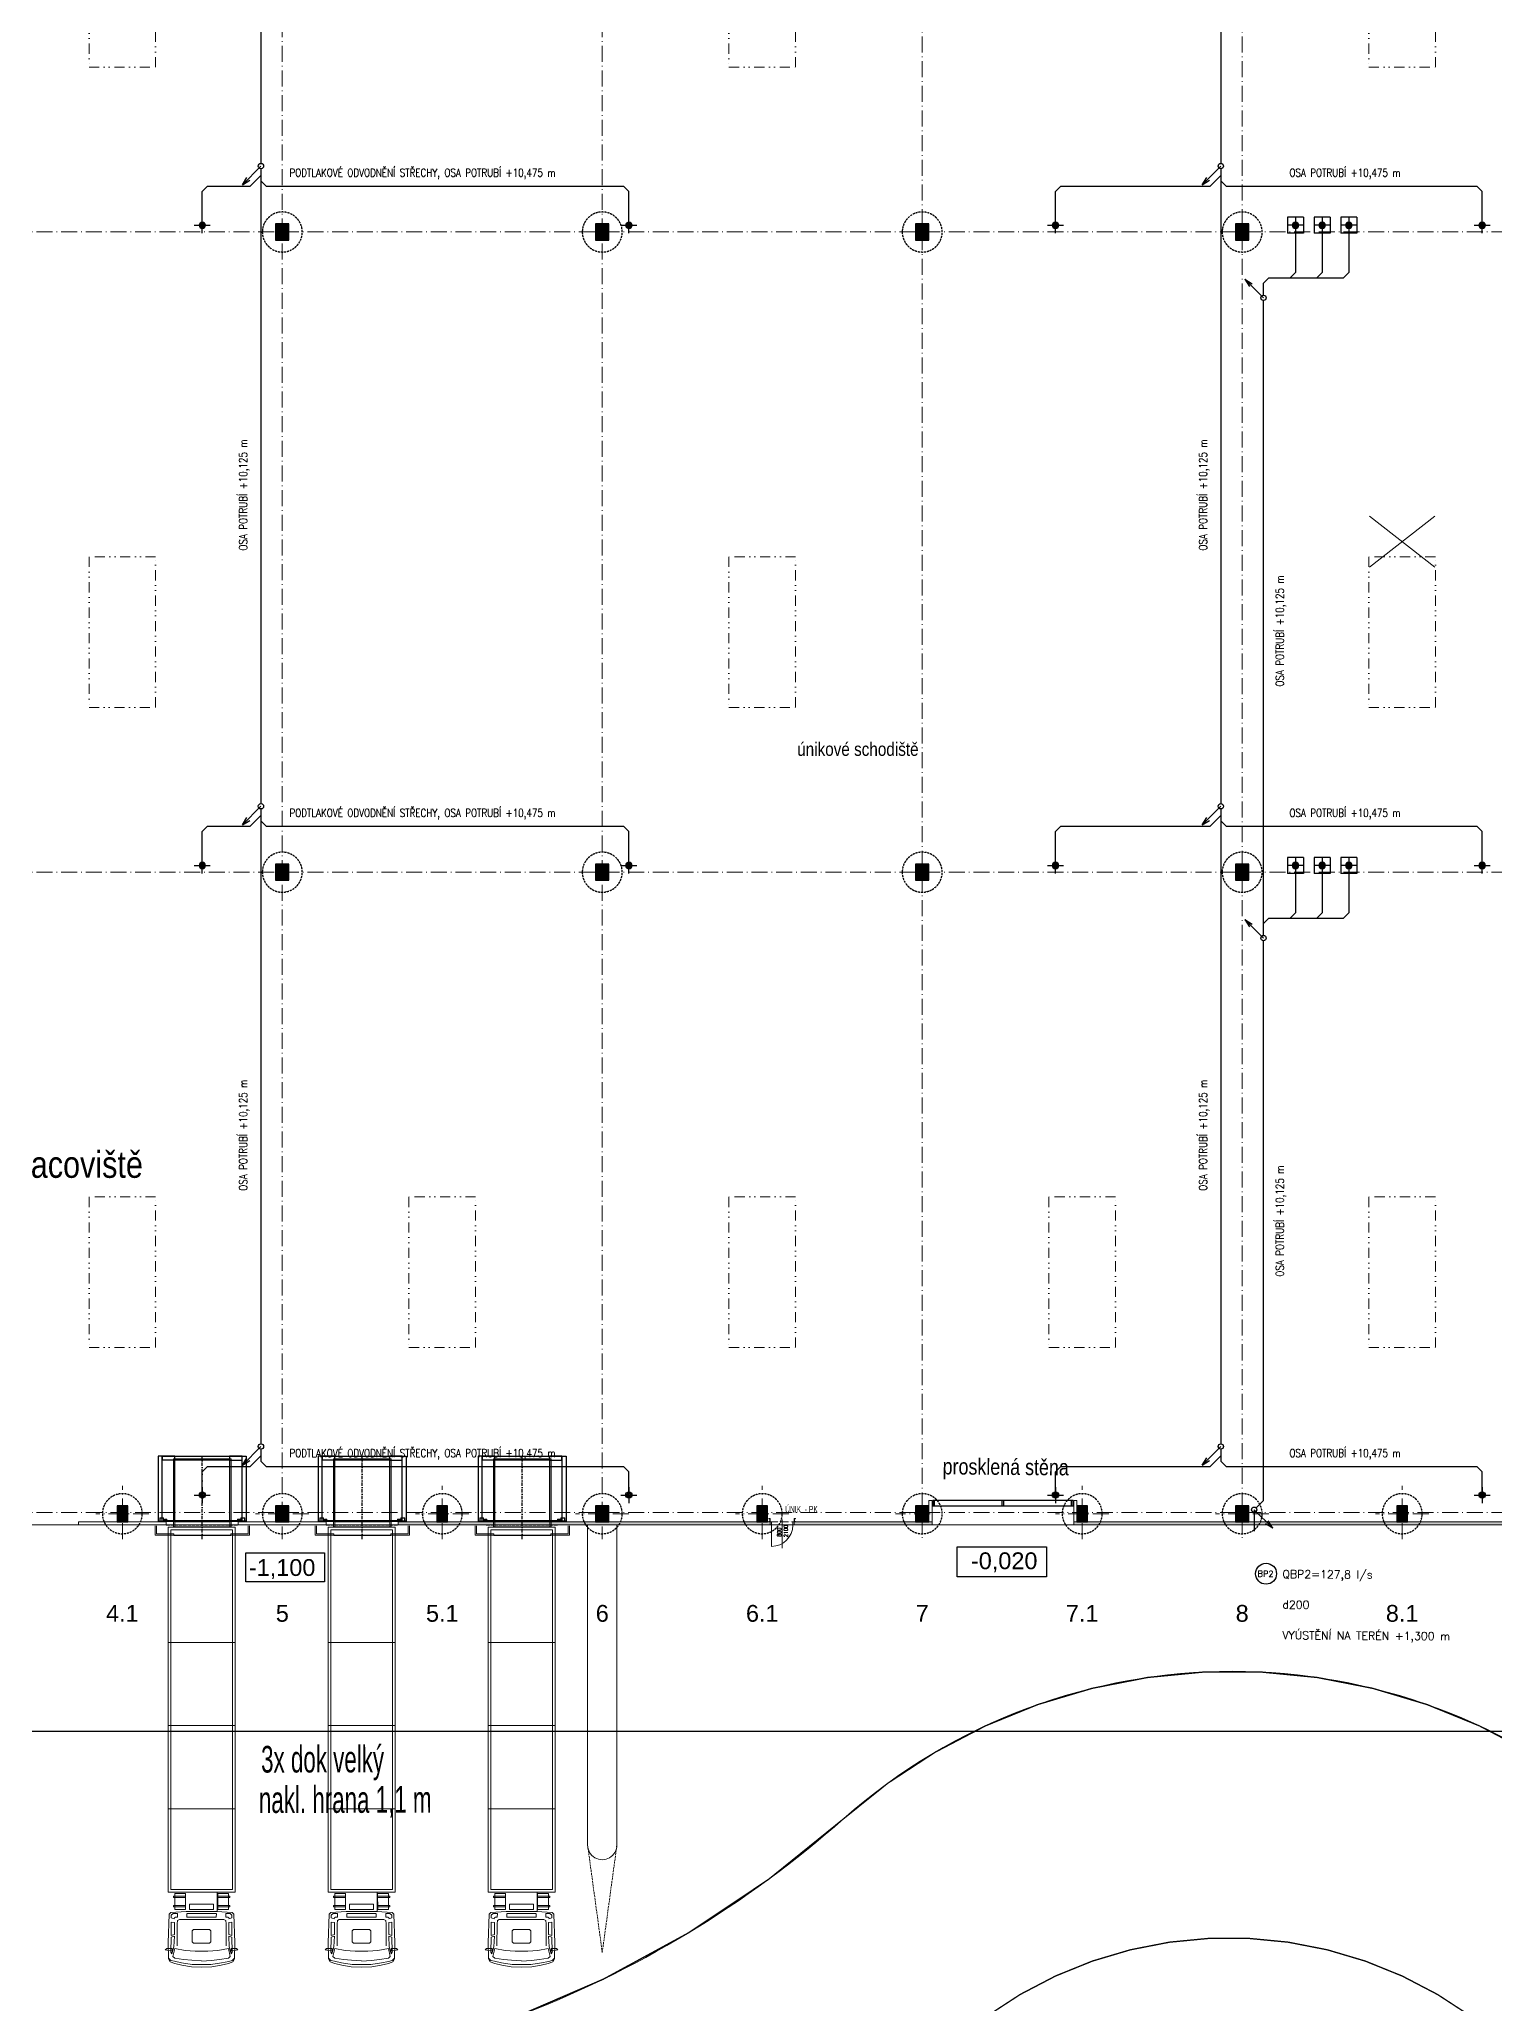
# Model space of a CAD drawing. Header units: millimetres. Extents: x 325046 to 1268204, y 1875583 to 2761998.
# Drawn here: x 744963 to 799550, y 2452473 to 2526117 of the extents above; entities that cross this region are included whole.
import ezdxf
from ezdxf.enums import TextEntityAlignment as Align

# ---------------------------------------------------------------- set-up
doc = ezdxf.new("R2010")
doc.units = ezdxf.units.MM
doc.header["$LTSCALE"] = 100
doc.header["$PDMODE"] = 65
for name, pattern in [('$AUDIT_BAD_LTYPE1', [0]), ('ACAD_ISO05W100', [33, 24, -3, 0, -3, 0, -3]), ('ACAD_ISO10W100', [18.5, 12, -3, 0.5, -3]), ('Carkovana', [0.21, 0.15, -0.06]), ('CONTINOUS', [0]), ('DASHDOT', [1, 0.5, -0.25, 0, -0.25]), ('DASHED', [0.75, 0.5, -0.25]), ('DASHED2', [9.525, 6.35, -3.175]), ('DIVIDE', [31.75, 12.7, -6.35, 0, -6.35, 0, -6.35]), ('SO02_F11anp01$0${ Leader Line}', [0])]:
    doc.linetypes.add(name, pattern=pattern)
for name, color, linetype, lineweight, true_color in [('Auta', 252, 'Continuous', 5, 0x696969), ('DVEŘE - POPIS', 7, 'Continuous', 5, 0x008a22), ('GATE', 7, 'Continuous', 9, 0x002eb8), ('Komunikace - obrys - 1.etapa', 7, 'Continuous', 15, 0x901be4), ('Korabek-bezp_vtoky_text', 7, 'CONTINOUS', 0, 0x6b50af), ('Korabek-bezp_vtoky_trasy', 7, 'CONTINOUS', 30, 0x9d626f), ('Korabek-text', 7, 'Continuous', 0, 0x7a7a7a), ('Korabek-trasy', 7, 'Continuous', 30, 0x7478c3), ('Korabek-vpuste', 7, 'Continuous', 30, 0x6f7ceb), ('Manipulační - obrys - 1. etapa', 7, 'Continuous', 13, 0x1a63a8), ('OCELOVÉ KONSTRUKCE', 7, 'Continuous', 13, 0x2865c8), ('otvory', 7, 'Continuous', 20, 0xb30000), ('Parkování - členění - 2. etapa', 7, 'Continuous', 9, 0x4f4fb0), ('PO - dveře a odolnosti', 7, 'Continuous', 9, 0xc51645), ('Světlíky', 7, 'DIVIDE', 15, 0xf81696), ('TECH - počty osob', 7, 'Continuous', 9, 0xf91a5d), ('TECH - průchod', 7, 'Continuous', 9, 0xcf022b), ('Šrafy - VÝPLŇ', 7, 'Continuous', 15, 0x9b9908)]:
    doc.layers.add(name, color=color, linetype=linetype, lineweight=lineweight, true_color=true_color)
for name, color, linetype in [('Kóty osové', 5, 'Continuous'), ('NRŘ', 6, 'DIVIDE'), ('OKNA - RASTR', 5, 'Continuous'), ('Popis - dílčí', 5, 'Continuous'), ('ČÁRKOVANÁ', 5, 'DASHED2'), ('ŽB- SLOUPY', 3, 'Continuous')]:
    doc.layers.add(name, color=color, linetype=linetype)
for name, color, linetype, lineweight in [('Objekty - osy', 5, 'ACAD_ISO10W100', 20), ('OBVODOVÝ PLÁŠŤ', 2, 'Continuous', 9), ('PŘEDĚL', 8, 'Continuous', 5), ('ŽB - Šraf-prefa', 253, 'Continuous', 13)]:
    doc.layers.add(name, color=color, linetype=linetype, lineweight=lineweight)
for name, color, linetype, true_color in [('Popis OS', 7, 'Continuous', 0xbd0a5d), ('Příprava na dock', 7, 'Continuous', 0x616161), ('VÝŠKOVÉ KOTY', 7, 'Continuous', 0xf90b4b)]:
    doc.layers.add(name, color=color, linetype=linetype, true_color=true_color)
doc.styles.add('ARIAL', font='arial.ttf')
doc.styles.add('ARIAL NARROW', font='ARIALN.TTF')
doc.styles.add('ARIL-TENKÝ', font='arial.ttf')
doc.styles.add('FSIMPLEX', font='simplex.shx')
doc.styles.add('ROMANS', font='romans.shx', dxfattribs={"width": 0.8})
doc.styles.add('ROZPISKA', font='arial.ttf', dxfattribs={"width": 0.6})
doc.dimstyles.new('400', dxfattribs={"dimscale": 400, "dimtxt": 2.5, "dimasz": 2, "dimexe": 1, "dimexo": 12, "dimgap": 1, "dimtad": 1, "dimdec": 0, "dimzin": 0, "dimdsep": 46, "dimtxsty": 'ARIL-TENKÝ', "dimblk": 'ARCHTICK', "dimcen": 4, "dimdle": 1, "dimclrd": 256, "dimclre": 256, "dimclrt": 7, "dimadec": 0, "dimazin": 0, "dimtfac": 1, "dimtdec": 0, "dimtix": 1, "dimtofl": 0, "dimtmove": 0, "dimatfit": 0, "dimldrblk": 'OBLIQUE', "dimfxl": 1, "dimtolj": 1, "dimtzin": 0, "dimlwd": -1, "dimlwe": -1, "dimarcsym": 0})

# ---------------------------------------------------------------- blocks, each defined once
blk = doc.blocks.new('H1 PU')
at = {"layer": 'Příprava na dock', "linetype": 'DASHED', "ltscale": 1.5}
blk.add_circle((1537736, -4876565), 750, dxfattribs=at)
blk = doc.blocks.new('A$C5F711971')
at = {"layer": 'Auta'}
for p, q in [((3.321, 15.004), (3.487, 15.807)), ((5.123, 14.632), (5.289, 15.436)), ((2.977, 14.012), (2.988, 14.061)), ((3.421, 13.921), (2.977, 14.012)), ((2.988, 14.061), (3.431, 13.97)), ((3.128, 14.495), (3.006, 13.903)), ((3.049, 14.357), (3.059, 14.406)), ((3.492, 14.265), (3.049, 14.357)), ((3.059, 14.406), (3.502, 14.315)), ((3.522, 14.413), (3.128, 14.495)), ((3.401, 13.822), (3.522, 14.413)), ((3.56, 14.482), (3.415, 13.774)), ((3.502, 14.315), (3.492, 14.265)), ((3.67, 14.383), (3.63, 14.186)), ((3.63, 14.186), (4.073, 14.094)), ((3.67, 14.383), (4.114, 14.291)), ((4.517, 14.003), (4.073, 14.094)), ((4.557, 14.2), (4.114, 14.291)), ((4.557, 14.2), (4.517, 14.003)), ((4.583, 13.578), (4.705, 14.17)), ((4.685, 14.071), (4.674, 14.022)), ((4.674, 14.022), (5.118, 13.93)), ((5.128, 13.98), (4.685, 14.071)), ((4.705, 14.17), (5.099, 14.088)), ((5.099, 14.088), (4.977, 13.497)), ((3.006, 13.903), (3.401, 13.822)), ((4.977, 13.497), (4.583, 13.578)), ((4.603, 13.677), (5.047, 13.586)), ((5.057, 13.635), (4.614, 13.726)), ((5.047, 13.586), (5.057, 13.635)), ((5.118, 13.93), (5.128, 13.98)), ((2.12, 10.85), (3.352, 10.596)), ((4.584, 10.342), (3.352, 10.596)), ((1.491, 7.795), (2.723, 7.541)), ((3.955, 7.287), (2.723, 7.541)), ((0.861, 4.74), (2.093, 4.486)), ((3.325, 4.233), (2.093, 4.486))]:
    blk.add_line(p, q, dxfattribs=at)
for points in [[(4.55, 16.41), (4.174, 16.476), (3.814, 16.487), (3.538, 16.482), (3.358, 16.456), (3.274, 16.349), (3.141, 15.765), (2.96, 14.704), (3.007, 14.631), (3.563, 14.479), (4.128, 14.363)], [(4.53, 16.312), (4.185, 16.383), (3.785, 16.406), (3.509, 16.4), (3.37, 16.392), (3.269, 16.325)], [(4.501, 16.184), (4.136, 16.234), (3.83, 16.259), (3.496, 16.278), (3.412, 16.233), (3.425, 15.931), (3.823, 15.924), (4.199, 15.871), (4.429, 15.824)], [(4.55, 16.41), (4.922, 16.321), (5.257, 16.19), (5.508, 16.076), (5.663, 15.981), (5.698, 15.849), (5.59, 15.26), (5.336, 14.214), (5.264, 14.166), (4.694, 14.246), (4.128, 14.363)], [(4.53, 16.312), (4.875, 16.241), (5.252, 16.104), (5.503, 15.99), (5.627, 15.927), (5.694, 15.825)], [(3.344, 16.042), (3.088, 16.044), (3.127, 15.984), (3.324, 15.944), (3.344, 16.042)], [(3.194, 15.479), (3.307, 15.418), (3.216, 14.975), (3.093, 14.988), (3.194, 15.479)], [(3.357, 16.145), (3.377, 15.878), (3.319, 15.478), (3.207, 15.539), (3.308, 16.092), (3.357, 16.145)], [(4.368, 15.523), (4.121, 15.574), (4.072, 15.584), (4.012, 15.545), (3.931, 15.151), (3.97, 15.091), (4.02, 15.081), (4.266, 15.031)], [(4.368, 15.523), (4.614, 15.473), (4.663, 15.462), (4.702, 15.403), (4.621, 15.009), (4.562, 14.97), (4.512, 14.98), (4.266, 15.031)], [(4.506, 16.182), (4.861, 16.084), (5.153, 15.987), (5.466, 15.872), (5.526, 15.798), (5.394, 15.525), (5.026, 15.676), (4.66, 15.776), (4.429, 15.824)], [(5.542, 15.694), (5.418, 15.458), (5.313, 15.068), (5.44, 15.079), (5.565, 15.627), (5.542, 15.694)], [(5.512, 15.596), (5.749, 15.496), (5.689, 15.456), (5.492, 15.497), (5.512, 15.596)], [(3.188, 14.844), (3.061, 14.832), (3.039, 14.725), (3.099, 14.65), (3.158, 14.638), (3.254, 14.618), (3.284, 14.762), (3.212, 14.776), (3.181, 14.808), (3.183, 14.82)], [(3.321, 15.004), (3.308, 14.881), (3.373, 14.831), (4.19, 14.662)], [(5.428, 15.019), (5.3, 15.008), (5.209, 14.565), (5.326, 14.528), (5.428, 15.019)], [(3.601, 14.546), (3.631, 14.69), (4.17, 14.579)], [(3.613, 14.544), (4.143, 14.435)], [(4.673, 14.326), (4.143, 14.435)], [(4.685, 14.323), (4.715, 14.467), (4.176, 14.578)], [(5.123, 14.632), (5.086, 14.515), (5.007, 14.494), (4.19, 14.662)], [(5.182, 14.433), (5.294, 14.372), (5.272, 14.265), (5.188, 14.219), (5.128, 14.232), (5.032, 14.252), (5.062, 14.395), (5.134, 14.38), (5.175, 14.397), (5.177, 14.409)], [(3.982, 13.651), (2.75, 13.905), (0, 0.508), (1.232, 0.254)], [(3.961, 13.552), (2.828, 13.786), (0.119, 0.586), (1.252, 0.352)], [(3.982, 13.651), (5.213, 13.397), (2.464, 0), (1.232, 0.254)], [(3.961, 13.552), (5.095, 13.319), (2.385, 0.119), (1.252, 0.352)]]:
    blk.add_lwpolyline(points, dxfattribs=at)
blk = doc.blocks.new('A$C7DC35752')
at = {"layer": 'OCELOVÉ KONSTRUKCE', "flags": 128}
blk.add_lwpolyline([(0, 140), (0, 0), (140, 0), (140, 140), (0, 140)], dxfattribs=at)
blk.add_lwpolyline([(10, 130), (10, 10), (130, 10), (130, 130)], close=True, dxfattribs=at)
blk = doc.blocks.new('A$C467A42A6')
at = {"layer": 'GATE', "linetype": 'Continuous'}
for points in [[(0, 2605), (0, 2965), (700, 2965), (700, 2915), (50, 2915), (50, 2605)], [(3531, 2605), (3531, 2965), (2831, 2965), (2831, 2915), (3481, 2915), (3481, 2605)], [(2801, 2645), (2801, 150), (731, 150), (731, 2645)]]:
    blk.add_lwpolyline(points, dxfattribs=at)
blk.add_lwpolyline([(681, 100), (681, 2645), (2851, 2645), (2851, 100)], close=True, dxfattribs=at)
at = {"layer": 'NRŘ', "color": 162, "ltscale": 20, "true_color": 0x002eb8}
blk.add_line((2831, 2965), (700, 2965), dxfattribs=at)
at = {"layer": 'ČÁRKOVANÁ', "ltscale": 30}
for p, q in [((266, 2435), (266, 0)), ((3266, 2435), (3266, 0))]:
    blk.add_line(p, q, dxfattribs=at)
for points in [[(116, 0), (116, 0), (116, 0), (116, 0), (116, 2435), (116, 2435), (116, 2435), (116, 2435), (116, 2435), (731, 2435), (731, 0), (116, 0)], [(2801, 2445), (731, 2445)], [(3416, 2435), (3416, 2435), (2801, 2435), (2801, 0), (2801, 0), (3416, 0), (3416, 0), (3416, 0), (3416, 2435), (3416, 2435), (3416, 2435), (3416, 2435)], [(741, 150), (276, 150), (276, 0), (741, 0)], [(2791, 0), (741, 0), (741, 150), (2791, 150), (2791, 0)], [(2791, 150), (3256, 150), (3256, 0), (2791, 0)]]:
    blk.add_lwpolyline(points, dxfattribs=at)
blk = doc.blocks.new('A$C1F717354')
at = {"layer": 'OBVODOVÝ PLÁŠŤ'}
for p, q in [((35, 102), (35, 102)), ((2850, 102), (2850, 102))]:
    blk.add_line(p, q, dxfattribs=at)
at = {"layer": 'otvory'}
blk.add_lwpolyline([(60, 97), (60, 57), (2840, 57), (2840, 97), (60, 97)], dxfattribs=at)
at = {"layer": 'PŘEDĚL'}
for p, q in [((23, 89), (23, 94)), ((27, 94), (23, 94)), ((24, 94), (26, 94)), ((35, 88), (24, 88)), ((26, 89), (26, 94)), ((27, 104), (27, 80)), ((32, 80), (27, 80)), ((32, 104), (32, 80)), ((33, 89), (33, 94)), ((37, 89), (37, 94)), ((2870, 89), (2870, 94)), ((2885, 94), (2870, 94)), ((2872, 94), (2874, 94)), ((2883, 88), (2872, 88)), ((2874, 89), (2874, 94)), ((2875, 104), (2875, 80)), ((2880, 80), (2875, 80)), ((2880, 104), (2880, 80)), ((2881, 89), (2881, 94)), ((2885, 89), (2885, 94))]:
    blk.add_line(p, q, dxfattribs=at)
for points in [[(100, 102), (0, 102), (0, 32), (5, 32), (5, 97), (100, 97), (100, 102)], [(5, 32), (21, 4), (33, 4), (27, 10), (35, 12), (31, 7), (23, 7), (8, 32), (8, 57), (33, 57), (33, 60), (5, 60)], [(2800, 102), (2900, 102), (2900, 32), (2895, 32), (2895, 97), (2800, 97), (2800, 102)], [(2895, 32), (2879, 4), (2867, 4), (2863, 10), (2865, 12), (2869, 7), (2877, 7), (2892, 32), (2892, 57), (2867, 57), (2867, 60), (2895, 60)]]:
    blk.add_lwpolyline(points, dxfattribs=at)
for points in [[(29, 94), (29, 96), (20, 96), (20, 94)], [(33, 30), (33, 22), (125, 22), (125, 30)], [(60, 57), (60, 0), (125, 0), (125, 57)], [(2840, 57), (2840, 0), (2775, 0), (2775, 57)], [(2867, 29), (2867, 22), (2776, 22), (2776, 29)], [(2887, 94), (2887, 96), (2868, 96), (2868, 94)]]:
    blk.add_lwpolyline(points, close=True, dxfattribs=at)
for points in [[(20, 38), (20, 14, 0.414214), (25, 9), (28, 9, 0.414214), (33, 14), (33, 38, 0.414214), (28, 43), (25, 43, 0.414214)], [(2880, 38), (2880, 14, -0.414214), (2875, 9), (2872, 9, -0.414214), (2867, 14), (2867, 38, -0.414214), (2872, 43), (2875, 43, -0.414214)]]:
    blk.add_lwpolyline(points, format="xyb", close=True, dxfattribs=at)
for centre, radius, start, end in [((24, 90), 1.83, 202.61986, 337.38014), ((30, 95), 6.81, 236.60151, 303.39849), ((30, 85), 5.44, 52.4827, 127.5173), ((2872, 90), 1.83, 202.61986, 337.38014), ((2878, 95), 6.81, 236.60151, 303.39849), ((2883, 90), 1.83, 202.61986, 337.38014)]:
    blk.add_arc(centre, radius, start, end, dxfattribs=at)
blk = doc.blocks.new('vpust_tučně')
at = {"layer": 'Korabek-vpuste'}
for p, q in [((52.896, 90.921), (53.396, 90.921)), ((53.146, 90.671), (53.146, 91.171))]:
    blk.add_line(p, q, dxfattribs=at)
for radius in [0.1, 0.075, 0.05]:
    blk.add_circle((53.146, 90.921), radius, dxfattribs=at)
blk = doc.blocks.new('vtok')
at = {"layer": 'Korabek-bezp_vtoky_trasy', "linetype": 'ByBlock'}
for p, q in [((300, 300), (-300, 300)), ((-300, 300), (-300, -300)), ((300, 0), (-300, 0)), ((0, 300), (0, -300)), ((300, 300), (300, -300)), ((300, -300), (-300, -300))]:
    blk.add_line(p, q, dxfattribs=at)
for radius in [120, 90, 60]:
    blk.add_circle((0, 0), radius, dxfattribs=at)
blk = doc.blocks.new('A$C73023567')
at = {"layer": 'Korabek-bezp_vtoky_text', "lineweight": 30}
blk.add_circle((85170.8, 2546.4), 392.2, dxfattribs=at)
at = {"layer": 'Korabek-bezp_vtoky_trasy'}
for p, q in [((86275, 53095.6), (86275, 51325.9)), ((87275, 53095.6), (87275, 51325.9)), ((88275, 53095.6), (88275, 51325.9)), ((85075, 50375.6), (84377.7, 51072.9)), ((84377.7, 51072.9), (84548.4, 50798.3)), ((84377.7, 51072.9), (84652.3, 50902.2)), ((85275.3, 51125.6), (85075, 50925.2)), ((85075, 50476), (85075, 50925.2)), ((85275.3, 51125.6), (88074.7, 51125.6)), ((86074.7, 51125.6), (86275, 51325.9)), ((87074.7, 51125.6), (87275, 51325.9)), ((88074.7, 51125.6), (88275, 51325.9)), ((85074.8, 26476), (85075, 50276)), ((86275, 29095.6), (86275, 27325.9)), ((87275, 29095.6), (87275, 27325.9)), ((88275, 29095.6), (88275, 27325.9)), ((86074.7, 27125.6), (86275, 27325.9)), ((87074.7, 27125.6), (87275, 27325.9)), ((88074.7, 27125.6), (88275, 27325.9)), ((85075, 26375.6), (84377.7, 27072.9)), ((84377.7, 27072.9), (84548.4, 26798.3)), ((84377.7, 27072.9), (84652.3, 26902.2)), ((85275.3, 27125.6), (85075, 26925.2)), ((85275.3, 27125.6), (88074.7, 27125.6)), ((85075, 5295.8), (85074.8, 26276)), ((84795.6, 5016.4), (85075, 5295.8)), ((84724.8, 4945.6), (84724.8, 4145.6)), ((84725, 4945.6), (85422.3, 4248.2)), ((85422.3, 4248.2), (85147.7, 4418.9)), ((85422.3, 4248.2), (85251.6, 4522.8))]:
    blk.add_line(p, q, dxfattribs=at)
for centre in [(85074.8, 50376), (85074.8, 26376), (84725, 4945.6)]:
    blk.add_circle(centre, 100, dxfattribs=at)
at = {"layer": 'Korabek-trasy'}
for p, q in [((47475, 79215.6), (47475, 55415.6)), ((83475, 79215.6), (83475, 55415.6)), ((47475, 55315.6), (46777.7, 54618.2)), ((83475, 55315.6), (82777.7, 54618.2)), ((45475.3, 54565.6), (45275, 54365.2)), ((45475.3, 54565.6), (47074.3, 54565.6)), ((46777.7, 54618.2), (46948.4, 54892.8)), ((46777.7, 54618.2), (47052.3, 54788.9)), ((47475, 54966.2), (47074.3, 54565.6)), ((47475, 55215.6), (47475, 31415.6)), ((47475, 54765.9), (47675.3, 54565.6)), ((47675.3, 54565.6), (61074.7, 54565.6)), ((61074.7, 54565.6), (61275, 54365.2)), ((77475.3, 54565.6), (77275, 54365.2)), ((77475.3, 54565.6), (83074.3, 54565.6)), ((82777.7, 54618.2), (82948.4, 54892.8)), ((82777.7, 54618.2), (83052.3, 54788.9)), ((83475, 54966.2), (83074.3, 54565.6)), ((83475, 55215.6), (83475, 31415.6)), ((83475, 54765.9), (83675.3, 54565.6)), ((83675.3, 54565.6), (93074.7, 54565.6)), ((93074.7, 54565.6), (93275, 54365.2)), ((45275, 53095.6), (45275, 54365.2)), ((61275, 53095.6), (61275, 54365.2)), ((77275, 53095.6), (77275, 54365.2)), ((93275, 53095.6), (93275, 54365.2)), ((47475, 31315.6), (46777.7, 30618.2)), ((47475, 30966.2), (47074.3, 30565.6)), ((47475, 31215.6), (47475, 7415.6)), ((83475, 31315.6), (82777.7, 30618.2)), ((83475, 30966.2), (83074.3, 30565.6)), ((83475, 31215.6), (83475, 7415.6)), ((45475.3, 30565.6), (45275, 30365.2)), ((45275, 29095.6), (45275, 30365.2)), ((45475.3, 30565.6), (47074.3, 30565.6)), ((46777.7, 30618.2), (46948.4, 30892.8)), ((46777.7, 30618.2), (47052.3, 30788.9)), ((47475, 30765.9), (47675.3, 30565.6)), ((47675.3, 30565.6), (61074.7, 30565.6)), ((61074.7, 30565.6), (61275, 30365.2)), ((61275, 29095.6), (61275, 30365.2)), ((77475.3, 30565.6), (77275, 30365.2)), ((77275, 29095.6), (77275, 30365.2)), ((77475.3, 30565.6), (83074.3, 30565.6)), ((82777.7, 30618.2), (82948.4, 30892.8)), ((82777.7, 30618.2), (83052.3, 30788.9)), ((83475, 30765.9), (83675.3, 30565.6)), ((83675.3, 30565.6), (93074.7, 30565.6)), ((93074.7, 30565.6), (93275, 30365.2)), ((93275, 29095.6), (93275, 30365.2)), ((47475, 7315.6), (46777.7, 6618.2)), ((46777.7, 6618.2), (46948.4, 6892.8)), ((46777.7, 6618.2), (47052.3, 6788.9)), ((47475, 6966.2), (47074.3, 6565.6)), ((47475, 7215.6), (47475, 6765.9)), ((47475, 6765.9), (47675.3, 6565.6)), ((83475, 7315.6), (82777.7, 6618.2)), ((82777.7, 6618.2), (82948.4, 6892.8)), ((82777.7, 6618.2), (83052.3, 6788.9)), ((83475, 6966.2), (83074.3, 6565.6)), ((83475, 7215.6), (83475, 6765.9)), ((83475, 6765.9), (83675.3, 6565.6)), ((45475.3, 6565.6), (45275, 6365.2)), ((45275, 5495.6), (45275, 6365.2)), ((45475.3, 6565.6), (47074.3, 6565.6)), ((47675.3, 6565.6), (61074.7, 6565.6)), ((61074.7, 6565.6), (61275, 6365.2)), ((61275, 5495.6), (61275, 6365.2)), ((77475.3, 6565.6), (77275, 6365.2)), ((77275, 5495.6), (77275, 6365.2)), ((77475.3, 6565.6), (83074.3, 6565.6)), ((83675.3, 6565.6), (93074.7, 6565.6)), ((93074.7, 6565.6), (93275, 6365.2)), ((93275, 5495.6), (93275, 6365.2))]:
    blk.add_line(p, q, dxfattribs=at)
for centre in [(47475, 55315.6), (83475, 55315.6), (47475, 31315.6), (83475, 31315.6), (47475, 7315.6), (83475, 7315.6)]:
    blk.add_circle(centre, 100, dxfattribs=at)
at = {"layer": 'Korabek-bezp_vtoky_trasy', "xscale": -1, "rotation": 270.0000000086995}
for p in [(86275, 53095.6), (87275, 53095.6), (88275, 53095.6), (86275, 29095.5), (87275, 29095.5), (88275, 29095.5)]:
    blk.add_blockref('vtok', p, dxfattribs=at)
at = {"layer": 'Korabek-vpuste', "yscale": 1200, "zscale": 1200}
for p, xscale, rotation in [((-63830.6, -10679.3), -1200, 270.0000000072112), ((-47830.6, -10679.3), -1200, 270.0000000072112), ((-31830.6, -10679.3), -1200, 270.0000000072112), ((-15830.6, -10679.3), -1200, 270.0000000072112), ((-63830.6, -34679.3), -1200, 270.0000000072112), ((-47830.6, -34679.3), -1200, 270.0000000072112), ((-31830.6, -34679.3), -1200, 270.0000000072112), ((-15830.6, -34679.3), -1200, 270.0000000072112), ((-63830.6, 69270.4), 1200, 269.9999999927888), ((-47830.6, 69270.4), 1200, 269.9999999927888), ((-31830.6, 69270.4), 1200, 269.9999999927888), ((-15830.6, 69270.4), 1200, 269.9999999927888)]:
    blk.add_blockref('vpust_tučně', p, dxfattribs=dict(at, xscale=xscale, rotation=rotation))
at = {"layer": 'Korabek-bezp_vtoky_text', "style": 'ROMANS'}
for s, height, p in [('BP2', 225, (84853.7, 2547.3)), ('QBP2=127,8 l/s', 300, (85781.9, 2533.7)), ('d200', 300, (85781.9, 1387.4)), ('VYÚSTĚNÍ NA TERÉN +1,300 m', 300, (85781.9, 241.2))]:
    blk.add_text(s, height=height, rotation=359.652596, dxfattribs=at).set_placement(p, align=Align.MIDDLE_LEFT)
at = {"layer": 'Korabek-bezp_vtoky_text', "char_height": 300, "width": 28411.347, "attachment_point": 7, "rotation": 90, "style": 'ROMANS'}
for insert in [(85925.9, 35804.2), (85925.9, 13681.4)]:
    blk.add_mtext('OSA POTRUBÍ +10,125 m', dxfattribs=dict(at, insert=insert))
at = {"layer": 'Korabek-text', "char_height": 300, "width": 28411.347, "attachment_point": 7, "style": 'ROMANS'}
for s, insert, rotation in [('PODTLAKOVÉ ODVODNĚNÍ STŘECHY, OSA POTRUBÍ +10,475 m', (48542.9, 54827), 0), ('OSA POTRUBÍ +10,475 m', (86047.3, 54827), 0), ('OSA POTRUBÍ +10,125 m', (47048.2, 40901.8), 90), ('OSA POTRUBÍ +10,125 m', (83048.2, 40901.8), 90), ('PODTLAKOVÉ ODVODNĚNÍ STŘECHY, OSA POTRUBÍ +10,475 m', (48542.9, 30827), 0), ('OSA POTRUBÍ +10,475 m', (86047.3, 30827), 0), ('OSA POTRUBÍ +10,125 m', (47048.2, 16901.8), 90), ('OSA POTRUBÍ +10,125 m', (83048.2, 16901.8), 90), ('PODTLAKOVÉ ODVODNĚNÍ STŘECHY, OSA POTRUBÍ +10,475 m', (48542.9, 6827), 0), ('OSA POTRUBÍ +10,475 m', (86047.3, 6827), 0)]:
    blk.add_mtext(s, dxfattribs=dict(at, insert=insert, rotation=rotation))
blk = doc.blocks.new('A$C364165CE')
at = {"layer": 'otvory', "linetype": 'ACAD_ISO05W100', "ltscale": 0.12}
for p, q in [((0, 995), (900, 995)), ((0, 875), (900, 875))]:
    blk.add_line(p, q, dxfattribs=at)
at = {"layer": 'otvory'}
for p, q in [((50, 70), (50, 995)), ((850, 870), (850, 995))]:
    blk.add_line(p, q, dxfattribs=at)
at = {"layer": 'otvory', "ltscale": 2, "transparency": 33554687}
blk.add_line((450, 1074), (450, 0), dxfattribs=at)
blk.add_arc((50, 870), 800, 270, 0, dxfattribs=at)
blk = doc.blocks.new('_ARCHTICK')
at = {"color": 0, "linetype": 'ByBlock', "const_width": 0.15}
blk.add_lwpolyline([(-0.5, -0.5), (0.5, 0.5)], dxfattribs=at)
blk = doc.blocks.new('*D1557')
at = {"layer": 'Defpoints', "color": 0, "transparency": 16777216}
for p in [(705684, 2470423), (1018474, 2470423), (705684, 2462680)]:
    blk.add_point(p, dxfattribs=at)
at = {"layer": 'Kóty osové', "transparency": 16777216}
for p, q in [((705684, 2465623), (705684, 2462280)), ((1018474, 2465623), (1018474, 2462280)), ((1018874, 2462680), (705284, 2462680))]:
    blk.add_line(p, q, dxfattribs=at)
at = {"layer": 'Kóty osové', "transparency": 16777216, "xscale": 800, "yscale": 800, "zscale": 800, "rotation": 180}
blk.add_blockref('_ARCHTICK', (705684, 2462680), dxfattribs=at)
at = {"layer": 'Kóty osové', "transparency": 16777216, "xscale": 800, "yscale": 800, "zscale": 800}
blk.add_blockref('_ARCHTICK', (1018474, 2462680), dxfattribs=at)
at = {"layer": 'Kóty osové', "color": 7, "transparency": 16777216, "insert": (862079, 2463591), "char_height": 1000, "attachment_point": 5, "style": 'ARIL-TENKÝ'}
blk.add_mtext('\\A1;312790', dxfattribs=at)
blk = doc.blocks.new('_Oblique')
at = {"color": 0, "lineweight": -2}
blk.add_line((-0.5, -0.5), (0.5, 0.5), dxfattribs=at)

msp = doc.modelspace()

# ---------------------------------------------------------------- hatches: boundary and pattern name
at = {"layer": 'Šrafy - VÝPLŇ', "linetype": 'ByBlock', "ltscale": 100}
h = msp.add_hatch(color=256, dxfattribs=at)
h.dxf.hatch_style = 1
h.paths.add_polyline_path([(772378.7, 2470542.7), (758428.7, 2470542.7), (758428.7, 2470422.7), (772378.7, 2470422.7)])
h.paths.add_polyline_path([(778448.7, 2470542.7), (773278.7, 2470542.7), (773278.7, 2470422.7), (778448.7, 2470422.7)])
h = msp.add_hatch(color=256, dxfattribs=at)
h.dxf.hatch_style = 1
h.paths.add_polyline_path([(822603.7, 2470542.7), (783758.7, 2470542.7), (783758.7, 2470422.7), (822603.7, 2470422.7)])
at = {"layer": 'ŽB - Šraf-prefa'}
h = msp.add_hatch(color=256, dxfattribs=at)
h.dxf.hatch_style = 1
h.paths.add_polyline_path([(753828.7, 2518592.7), (754328.7, 2518592.7), (754328.7, 2519192.7), (753828.7, 2519192.7)])
h = msp.add_hatch(color=256, dxfattribs=at)
h.dxf.hatch_style = 1
h.paths.add_polyline_path([(765828.7, 2518592.7), (766328.7, 2518592.7), (766328.7, 2519192.7), (765828.7, 2519192.7)])
h = msp.add_hatch(color=256, dxfattribs=at)
h.dxf.hatch_style = 1
h.paths.add_polyline_path([(777828.7, 2518592.7), (778328.7, 2518592.7), (778328.7, 2519192.7), (777828.7, 2519192.7)])
h = msp.add_hatch(color=256, dxfattribs=at)
h.dxf.hatch_style = 1
h.paths.add_polyline_path([(789828.7, 2518592.7), (790328.7, 2518592.7), (790328.7, 2519192.7), (789828.7, 2519192.7)])
h = msp.add_hatch(color=256, dxfattribs=at)
h.dxf.hatch_style = 1
h.paths.add_polyline_path([(753828.7, 2494592.7), (754328.7, 2494592.7), (754328.7, 2495192.7), (753828.7, 2495192.7)])
h = msp.add_hatch(color=256, dxfattribs=at)
h.dxf.hatch_style = 1
h.paths.add_polyline_path([(765828.7, 2494592.7), (766328.7, 2494592.7), (766328.7, 2495192.7), (765828.7, 2495192.7)])
h = msp.add_hatch(color=256, dxfattribs=at)
h.dxf.hatch_style = 1
h.paths.add_polyline_path([(777828.7, 2494592.7), (778328.7, 2494592.7), (778328.7, 2495192.7), (777828.7, 2495192.7)])
h = msp.add_hatch(color=256, dxfattribs=at)
h.dxf.hatch_style = 1
h.paths.add_polyline_path([(789828.7, 2494592.7), (790328.7, 2494592.7), (790328.7, 2495192.7), (789828.7, 2495192.7)])
h = msp.add_hatch(color=256, dxfattribs=at)
h.dxf.hatch_style = 1
h.paths.add_polyline_path([(748278.7, 2471142.7), (747878.7, 2471142.7), (747878.7, 2470542.7), (748278.7, 2470542.7)])
h = msp.add_hatch(color=256, dxfattribs=at)
h.dxf.hatch_style = 1
h.paths.add_polyline_path([(753828.7, 2470542.7), (754328.7, 2470542.7), (754328.7, 2471142.7), (753828.7, 2471142.7)])
h = msp.add_hatch(color=256, dxfattribs=at)
h.dxf.hatch_style = 1
h.paths.add_polyline_path([(760278.7, 2471142.7), (759878.7, 2471142.7), (759878.7, 2470542.7), (760278.7, 2470542.7)])
h = msp.add_hatch(color=256, dxfattribs=at)
h.dxf.hatch_style = 1
h.paths.add_polyline_path([(765828.7, 2470542.7), (766328.7, 2470542.7), (766328.7, 2471142.7), (765828.7, 2471142.7)])
h = msp.add_hatch(color=256, dxfattribs=at)
h.dxf.hatch_style = 1
h.paths.add_polyline_path([(772278.7, 2471142.7), (771878.7, 2471142.7), (771878.7, 2470542.7), (772278.7, 2470542.7)])
h = msp.add_hatch(color=256, dxfattribs=at)
h.dxf.hatch_style = 1
h.paths.add_polyline_path([(777828.7, 2470542.7), (778328.7, 2470542.7), (778328.7, 2471142.7), (777828.7, 2471142.7)])
h = msp.add_hatch(color=256, dxfattribs=at)
h.dxf.hatch_style = 1
h.paths.add_polyline_path([(784278.7, 2471142.7), (783878.7, 2471142.7), (783878.7, 2470542.7), (784278.7, 2470542.7)])
h = msp.add_hatch(color=256, dxfattribs=at)
h.dxf.hatch_style = 1
h.paths.add_polyline_path([(789828.7, 2470542.7), (790328.7, 2470542.7), (790328.7, 2471142.7), (789828.7, 2471142.7)])
h = msp.add_hatch(color=256, dxfattribs=at)
h.dxf.hatch_style = 1
h.paths.add_polyline_path([(796278.7, 2471142.7), (795878.7, 2471142.7), (795878.7, 2470542.7), (796278.7, 2470542.7)])

# ---------------------------------------------------------------- linework, layer by layer
at = {"layer": 'Komunikace - obrys - 1.etapa', "const_width": 50}
msp.add_lwpolyline([(683105.6, 2424627.7, -0.409908), (701103.7, 2442362.7), (756229.3, 2442362.7, 0.1823104), (779342.4, 2451080, -0.3771817), (799815.1, 2451079.1, 0.1851001), (823594.2, 2442320.1), (995603.3, 2442362.7), (995601.3, 2449363.8), (830802.7, 2449363.2, -0.1831268), (804292.9, 2459409.4, 0.3789644), (775131.9, 2459409.3, -0.1831263), (748622.2, 2449362.9), (701103.7, 2449362.7, -0.4142146), (683103.7, 2467362.7), (683287.9, 2588698.6, -0.4137746), (706988.3, 2612362.6), (1097273.7, 2612362.7), (1097273.8, 2619345.1), (706104.2, 2619344.9, 0.414219), (676103.7, 2589344.9), (676103.7, 2424627.7)], format="xyb", dxfattribs=at)
at = {"layer": 'Manipulační - obrys - 1. etapa'}
msp.add_lwpolyline([(1078473.7, 2536304.3), (1020165.4, 2469009.6), (1008323.1, 2455342.1, -0.2227545), (1001625.4, 2452363.4), (995702.1, 2452358.5), (995702.1, 2449363.8), (830802.7, 2449363.2, -0.1831287), (804292.9, 2459409.4, 0.3789665), (775131.9, 2459409.3, -0.1831282), (748622.2, 2449362.9), (705683.7, 2449362.8), (705683.7, 2470422.7), (1018473.7, 2470422.7), (1018513.7, 2494382.7), (1018473.7, 2542472.7), (1018473.7, 2542472.7), (1018473.7, 2542472.7), (1018473.7, 2542472.7), (1018578.7, 2542472.7)], format="xyb", dxfattribs=at)
at = {"layer": 'NRŘ', "ltscale": 0.1}
for p, q in [((749728.7, 2470422.7), (752428.7, 2470422.7)), ((755728.7, 2470422.7), (758428.7, 2470422.7)), ((761728.7, 2470422.7), (764428.7, 2470422.7))]:
    msp.add_line(p, q, dxfattribs=at)
at = {"layer": 'Objekty - osy', "ltscale": 0.5}
for points in [[(754078.7, 2611892.7), (754078.7, 2469892.7)], [(766078.7, 2611892.7), (766078.7, 2469892.7)], [(778078.7, 2591892.7), (778078.7, 2469892.7)], [(790078.7, 2591892.7), (790078.7, 2469892.7)], [(705078.7, 2518892.7), (1062634.1, 2518892.7)], [(705078.7, 2494892.7), (1032026.3, 2494892.7)], [(748078.7, 2469892.7), (748078.7, 2471892.7)], [(760078.7, 2469892.7), (760078.7, 2471892.7)], [(772078.7, 2469892.7), (772078.7, 2471892.7)], [(784078.7, 2469892.7), (784078.7, 2471892.7)], [(796078.7, 2469892.7), (796078.7, 2471892.7)], [(705078.7, 2470892.7), (1019078.7, 2470892.7)], [(749078.7, 2470842.7), (747078.7, 2470842.7)], [(755078.7, 2470842.7), (753078.7, 2470842.7)], [(761078.7, 2470842.7), (759078.7, 2470842.7)], [(767078.7, 2470842.7), (765078.7, 2470842.7)], [(773078.7, 2470842.7), (771078.7, 2470842.7)], [(778378.7, 2470842.7), (777078.7, 2470842.7)], [(785078.7, 2470842.7), (783078.7, 2470842.7)], [(791078.7, 2470842.7), (789078.7, 2470842.7)], [(797078.7, 2470842.7), (795078.7, 2470842.7)]]:
    msp.add_lwpolyline(points, dxfattribs=at)
at = {"layer": 'OBVODOVÝ PLÁŠŤ'}
for p, q in [((772378.7, 2470542.7), (772378.7, 2470422.7)), ((773278.7, 2470542.7), (773278.7, 2470422.7))]:
    msp.add_line(p, q, dxfattribs=at)
for points in [[(778448.7, 2470542.7), (778328.7, 2470542.7), (778328.7, 2471342.7), (778448.7, 2471342.7), (778448.7, 2470542.7)], [(772378.7, 2470542.7), (758428.7, 2470542.7), (758428.7, 2470422.7), (772378.7, 2470422.7)], [(778448.7, 2470542.7), (773278.7, 2470542.7)], [(773278.7, 2470422.7), (778448.7, 2470422.7), (778448.7, 2470542.7)], [(822603.7, 2470422.7), (822603.7, 2470542.7), (783758.7, 2470542.7), (783758.7, 2470422.7), (822603.7, 2470422.7)]]:
    msp.add_lwpolyline(points, dxfattribs=at)
at = {"layer": 'OBVODOVÝ PLÁŠŤ', "ltscale": 0.01}
msp.add_lwpolyline([(783878.7, 2470542.7), (783878.7, 2471342.7), (783758.7, 2471342.7), (783758.7, 2470542.7), (783878.7, 2470542.7)], dxfattribs=at)
at = {"layer": 'OBVODOVÝ PLÁŠŤ'}
for points in [[(746428.7, 2470542.7), (746428.7, 2470422.7), (749728.7, 2470422.7), (749728.7, 2470542.7)], [(752428.7, 2470542.7), (752428.7, 2470422.7), (755728.7, 2470422.7), (755728.7, 2470542.7)]]:
    msp.add_lwpolyline(points, close=True, dxfattribs=at)
at = {"layer": 'OCELOVÉ KONSTRUKCE', "flags": 128}
for points in [[(772328.7, 2470662.7), (772378.7, 2470662.7), (772378.7, 2470542.7), (772328.7, 2470542.7), (772328.7, 2470552.7), (772368.7, 2470552.7), (772368.7, 2470652.7), (772328.7, 2470652.7), (772328.7, 2470662.7)], [(773328.7, 2470662.7), (773278.7, 2470662.7), (773278.7, 2470542.7), (773328.7, 2470542.7), (773328.7, 2470552.7), (773288.7, 2470552.7), (773288.7, 2470652.7), (773328.7, 2470652.7), (773328.7, 2470662.7)]]:
    msp.add_lwpolyline(points, dxfattribs=at)
at = {"layer": 'OKNA - RASTR'}
msp.add_lwpolyline([(778473.7, 2471142.7), (783733.7, 2471142.7), (783733.7, 2471342.7), (778473.7, 2471342.7), (778473.7, 2471142.7)], dxfattribs=at)
for points in [[(778473.7, 2471142.7), (778543.7, 2471142.7), (778543.7, 2471342.7), (778473.7, 2471342.7)], [(781068.7, 2471142.7), (781138.7, 2471142.7), (781138.7, 2471342.7), (781068.7, 2471342.7)], [(783663.7, 2471142.7), (783733.7, 2471142.7), (783733.7, 2471342.7), (783663.7, 2471342.7)]]:
    msp.add_lwpolyline(points, close=True, dxfattribs=at)
at = {"layer": 'Parkování - členění - 2. etapa'}
msp.add_lwpolyline([(765528.7, 2470422.8), (765528.2, 2458422.8, 1), (766628.2, 2458422.7), (766628.7, 2470422.7), (765528.7, 2470422.8)], format="xyb", dxfattribs=at)
at = {"layer": 'Parkování - členění - 2. etapa', "linetype": 'Carkovana', "ltscale": 5}
msp.add_lwpolyline([(765528.2, 2458422.7), (766078.2, 2454395.6), (766628.2, 2458422.7)], dxfattribs=at)
at = {"layer": 'Příprava na dock', "linetype": 'DASHDOT', "ltscale": 2.5}
for points in [[(751078.7, 2469892.7), (751078.7, 2472998.8)], [(757078.7, 2469892.7), (757078.7, 2472998.8)], [(763078.7, 2469892.7), (763078.7, 2472998.8)]]:
    msp.add_lwpolyline(points, dxfattribs=at)
at = {"layer": 'Světlíky', "ltscale": 0.3}
for points in [[(746828.7, 2525067.7), (749328.7, 2525067.7), (749328.7, 2530717.7), (746828.7, 2530717.7)], [(770828.7, 2525067.7), (773328.7, 2525067.7), (773328.7, 2530717.7), (770828.7, 2530717.7)], [(794828.7, 2525067.7), (797328.7, 2525067.7), (797328.7, 2530717.7), (794828.7, 2530717.7)], [(746828.7, 2501067.7), (749328.7, 2501067.7), (749328.7, 2506717.7), (746828.7, 2506717.7)], [(770828.7, 2501067.7), (773328.7, 2501067.7), (773328.7, 2506717.7), (770828.7, 2506717.7)], [(794828.7, 2501067.7), (797328.7, 2501067.7), (797328.7, 2506717.7), (794828.7, 2506717.7)], [(746828.7, 2477067.7), (749328.7, 2477067.7), (749328.7, 2482717.7), (746828.7, 2482717.7)], [(758828.7, 2477067.7), (761328.7, 2477067.7), (761328.7, 2482717.7), (758828.7, 2482717.7)], [(770828.7, 2477067.7), (773328.7, 2477067.7), (773328.7, 2482717.7), (770828.7, 2482717.7)], [(782828.7, 2477067.7), (785328.7, 2477067.7), (785328.7, 2482717.7), (782828.7, 2482717.7)], [(794828.7, 2477067.7), (797328.7, 2477067.7), (797328.7, 2482717.7), (794828.7, 2482717.7)]]:
    msp.add_lwpolyline(points, close=True, dxfattribs=at)
at = {"layer": 'TECH - průchod', "linetype": 'ByBlock', "ltscale": 100}
for p, q in [((797303.7, 2508238.5), (794853.7, 2506333.6)), ((794853.7, 2508238.5), (797303.7, 2506333.6))]:
    msp.add_line(p, q, dxfattribs=at)
at = {"layer": 'VÝŠKOVÉ KOTY'}
for points in [[(755659.8, 2469372.7), (755659.8, 2468283.9), (752712.2, 2468283.9), (752712.2, 2469372.7)], [(782740.8, 2469602.6), (782740.8, 2468476), (779385.3, 2468476), (779385.3, 2469602.6)]]:
    msp.add_lwpolyline(points, close=True, dxfattribs=at)
at = {"layer": 'ŽB- SLOUPY'}
for points in [[(753828.7, 2518592.7), (754328.7, 2518592.7), (754328.7, 2519192.7), (753828.7, 2519192.7)], [(765828.7, 2518592.7), (766328.7, 2518592.7), (766328.7, 2519192.7), (765828.7, 2519192.7)], [(777828.7, 2518592.7), (778328.7, 2518592.7), (778328.7, 2519192.7), (777828.7, 2519192.7)], [(789828.7, 2518592.7), (790328.7, 2518592.7), (790328.7, 2519192.7), (789828.7, 2519192.7)], [(753828.7, 2494592.7), (754328.7, 2494592.7), (754328.7, 2495192.7), (753828.7, 2495192.7)], [(765828.7, 2494592.7), (766328.7, 2494592.7), (766328.7, 2495192.7), (765828.7, 2495192.7)], [(777828.7, 2494592.7), (778328.7, 2494592.7), (778328.7, 2495192.7), (777828.7, 2495192.7)], [(789828.7, 2494592.7), (790328.7, 2494592.7), (790328.7, 2495192.7), (789828.7, 2495192.7)], [(748278.7, 2471142.7), (747878.7, 2471142.7), (747878.7, 2470542.7), (748278.7, 2470542.7)], [(753828.7, 2470542.7), (754328.7, 2470542.7), (754328.7, 2471142.7), (753828.7, 2471142.7)], [(760278.7, 2471142.7), (759878.7, 2471142.7), (759878.7, 2470542.7), (760278.7, 2470542.7)], [(765828.7, 2470542.7), (766328.7, 2470542.7), (766328.7, 2471142.7), (765828.7, 2471142.7)], [(772278.7, 2471142.7), (771878.7, 2471142.7), (771878.7, 2470542.7), (772278.7, 2470542.7)], [(777828.7, 2470542.7), (778328.7, 2470542.7), (778328.7, 2471142.7), (777828.7, 2471142.7)], [(784278.7, 2471142.7), (783878.7, 2471142.7), (783878.7, 2470542.7), (784278.7, 2470542.7)], [(789828.7, 2470542.7), (790328.7, 2470542.7), (790328.7, 2471142.7), (789828.7, 2471142.7)], [(796278.7, 2471142.7), (795878.7, 2471142.7), (795878.7, 2470542.7), (796278.7, 2470542.7)]]:
    msp.add_lwpolyline(points, close=True, dxfattribs=at)

# ---------------------------------------------------------------- block references
at = {"layer": 'Auta', "xscale": 1000, "yscale": 1000, "zscale": 1000, "rotation": 191.599427001276}
for p in [(752207.1, 2470832.4), (758207.1, 2470832.4), (764207.1, 2470832.4)]:
    msp.add_blockref('A$C5F711971', p, dxfattribs=at)
at = {"layer": 'GATE', "rotation": 180}
for p in [(752844.2, 2472998.8), (758844.2, 2472998.8)]:
    msp.add_blockref('A$C467A42A6', p, dxfattribs=at)
at = {"layer": 'Korabek-trasy', "linetype": 'SO02_F11anp01$0${ Leader Line}'}
msp.add_blockref('A$C73023567', (705803.7, 2466047.2), dxfattribs=at)
at = {"layer": 'NRŘ', "ltscale": 0.1, "rotation": 180}
msp.add_blockref('A$C467A42A6', (764844.2, 2472998.8), dxfattribs=at)
at = {"layer": 'OCELOVÉ KONSTRUKCE', "linetype": '$AUDIT_BAD_LTYPE1', "rotation": 180}
for p in [(749628.6, 2470682.7), (752668.7, 2470682.7), (755628.6, 2470682.7), (758668.7, 2470682.7), (761628.6, 2470682.7), (764668.7, 2470682.7)]:
    msp.add_blockref('A$C7DC35752', p, dxfattribs=at)
at = {"layer": 'otvory', "xscale": -1, "rotation": 180}
for p in [(749628.7, 2470644.3), (755628.7, 2470644.3), (761628.7, 2470644.3)]:
    msp.add_blockref('A$C1F717354', p, dxfattribs=at)
at = {"layer": 'otvory', "ltscale": 100}
msp.add_blockref('A$C364165CE', (772378.7, 2469548.1), dxfattribs=at)
at = {"layer": 'Příprava na dock', "xscale": -1, "rotation": 89.99999999999993}
for p in [(-4122486.3, 4056628.7), (-4110486.3, 4056628.7), (-4098486.3, 4056628.7), (-4086486.3, 4056628.7), (-4122486.3, 4032628.7), (-4110486.3, 4032628.7), (-4098486.3, 4032628.7), (-4086486.3, 4032628.7), (-4128486.3, 4008578.7), (-4122486.3, 4008578.7), (-4116486.3, 4008578.7), (-4110486.3, 4008578.7), (-4104486.3, 4008578.7), (-4098486.3, 4008578.7), (-4092486.3, 4008578.7), (-4086486.3, 4008578.7), (-4080486.3, 4008578.7)]:
    msp.add_blockref('H1 PU', p, dxfattribs=at)

# ---------------------------------------------------------------- texts
at = {"layer": 'DVEŘE - POPIS', "style": 'FSIMPLEX', "width": 0.8}
for s, p in [('800', (772789.7, 2469979)), ('2100', (773037.7, 2469964.1))]:
    msp.add_text(s, height=150, rotation=90, dxfattribs=at).set_placement(p)
at = {"layer": 'OKNA - RASTR', "style": 'ARIAL', "width": 0.8}
msp.add_text('prosklená stěna', height=600, rotation=359.531814, dxfattribs=at).set_placement((778841.7, 2472317.2))
at = {"layer": 'PO - dveře a odolnosti', "insert": (772938.1, 2471134.4, 0), "char_height": 250, "width": 3980.887, "attachment_point": 1, "style": 'ARIAL NARROW'}
msp.add_mtext('\\A1;{\\W0.7;ÚNIK  - PK}', dxfattribs=at)
at = {"layer": 'Popis - dílčí', "style": 'ROZPISKA', "width": 0.6}
for s, p in [('3x dok velký', (753284.3, 2461138.4)), ('nakl. hrana 1,1 m', (753201.8, 2459622.6))]:
    msp.add_text(s, height=1000, rotation=0.108701, dxfattribs=at).set_placement(p)
at = {"layer": 'Popis OS', "linetype": 'ByBlock', "style": 'ARIL-TENKÝ'}
for s, p in [('4.1', (748078.7, 2467107.7)), ('5', (754078.7, 2467107.7)), ('5.1', (760078.7, 2467107.7)), ('6', (766078.7, 2467107.7)), ('6.1', (772078.7, 2467107.7)), ('7', (778078.7, 2467107.7)), ('7.1', (784078.7, 2467107.7)), ('8', (790078.7, 2467107.7)), ('8.1', (796078.7, 2467107.7))]:
    msp.add_text(s, height=630, dxfattribs=at).set_placement(p, align=Align.MIDDLE_CENTER)
at = {"layer": 'TECH - počty osob', "style": 'ARIAL NARROW'}
for s, height, p in [('únikové schodiště', 500, (773388.8, 2499253.5)), ('20 osob  - trvalé pracoviště', 1000, (735095.6, 2483434.9))]:
    msp.add_text(s, height=height, dxfattribs=at).set_placement(p)
at = {"layer": 'VÝŠKOVÉ KOTY', "linetype": 'SO02_F11anp01$0${ Leader Line}', "style": 'ARIL-TENKÝ'}
for s, p in [('-0,020', (781153.4, 2469078.7)), ('-1,100', (754072.4, 2468825))]:
    msp.add_text(s, height=630, dxfattribs=at).set_placement(p, align=Align.MIDDLE_CENTER)

# ---------------------------------------------------------------- dimensions: what is measured, and where the dimension line sits
at = {"layer": 'Kóty osové'}
dim = msp.add_linear_dim(base=(705683.7, 2462679.9), p1=(1018473.7, 2470422.7), p2=(705683.7, 2470422.7), dimstyle='400', override={"dimtmove": 1}, dxfattribs=at)
dim.commit()
dim.dimension.update_dxf_attribs({"geometry": '*D1557', "text_midpoint": (862078.7, 2463590.9)})

doc.saveas('drawing.dxf')
